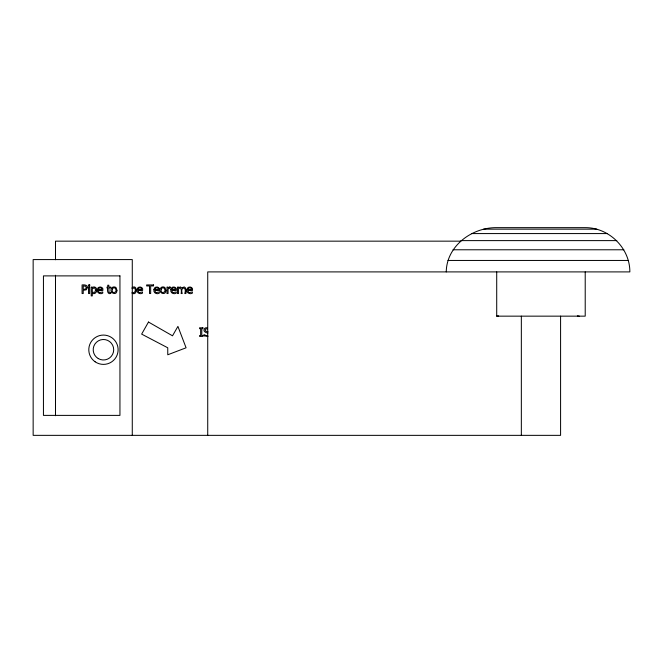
<?xml version="1.0" encoding="UTF-8"?>
<svg xmlns="http://www.w3.org/2000/svg" width="663" height="663" viewBox="0 0 663 663"><rect width="100%" height="100%" fill="white"/><g stroke="black" fill="none" stroke-linecap="round" stroke-linejoin="round"><path stroke-width="0.99" d="M446.249 271.905C446.589 245.907 472.056 227.318 496.711 227.649L585.214 227.649C608.957 227.484 629.974 248.07 629.85 271.905L207.726 271.905L207.726 435.351M132.053 287.759C137.44 283.54 137.846 296.378 132.053 293.212M132.053 288.67L134.133 287.974A1.152 1.152 0 0 1 134.904 288.546C136.172 290.51 134.548 293.933 132.053 292.325M207.776 335.362C206.251 336.92 203.151 332.685 203.873 335.901L208.008 336.365M169.537 287.137L168.062 288.04L168.062 287.087L166.977 287.087L166.977 293.535L168.062 293.535L168.062 288.952C169.098 288.513 171.932 287.568 169.537 287.137A2.113 2.113 0 0 1 170.399 287.12M496.711 271.905L496.711 316.152L498.593 315.936M483.65 229.158L596.766 229.158M471.476 233.575L607.532 233.575M461.025 240.611L616.781 240.611M460.727 241.158L55.493 241.158L55.493 259.755M453.011 249.777L623.866 249.777M447.973 260.451L628.325 260.451M496.711 316.152L585.214 316.152L585.214 271.905M207.536 327.696L205.679 327.837A2.743 2.743 0 0 0 204.395 328.74C202.687 331.251 205.837 332.859 207.95 333.025M207.594 328.715L205.621 329.014L205.124 330L205.77 331.152L208.016 331.79M577.365 315.878L579.288 316.152M560.583 316.152L560.583 435.351L33.15 435.351L33.15 259.581L132.277 259.581L132.277 435.351M521.342 316.152L521.342 435.351M55.493 275.244L55.493 415.726M96.632 290.137C96.955 292.449 94.436 294.695 92.306 293.212L92.306 295.913L91.221 295.913L91.221 287.087L92.306 287.087L92.306 287.759C94.088 285.736 97.113 287.667 96.632 290.137M116.937 290.311C117.019 296.759 107.92 292.325 111.972 287.8A2.569 2.569 0 0 1 113.448 286.963L114.682 286.963A2.544 2.544 0 0 1 116.149 287.8L116.937 290.311M165.866 290.311C165.941 296.759 156.841 292.325 160.894 287.8A2.569 2.569 0 0 1 162.369 286.963L163.612 286.963A2.544 2.544 0 0 1 165.079 287.8L165.866 290.311M97.362 289.598C96.483 292.789 100.237 294.762 102.765 293.145L102.765 291.96L99.657 292.59A1.79 1.79 0 0 1 98.729 291.811L98.414 290.419L102.881 290.419C103.975 286.416 97.56 285.645 97.362 289.598M137.117 289.598C136.23 292.789 139.992 294.762 142.512 293.145L142.512 291.96L139.404 292.59A1.79 1.79 0 0 1 138.484 291.811L138.161 290.419L142.636 290.419C143.73 286.416 137.316 285.645 137.117 289.598M153.94 289.598C153.062 292.789 156.816 294.762 159.344 293.145L159.344 291.96L156.228 292.59A1.79 1.79 0 0 1 155.308 291.811L154.993 290.419L159.46 290.419C160.554 286.416 154.139 285.645 153.94 289.598M170.847 289.598C169.968 292.789 173.723 294.762 176.25 293.145L176.25 291.96L173.142 292.59A1.79 1.79 0 0 1 172.214 291.811L171.899 290.419L176.366 290.419C177.46 286.416 171.046 285.645 170.847 289.598M187.007 289.598C186.129 292.789 189.883 294.762 192.403 293.145L192.403 291.96L189.295 292.59A1.79 1.79 0 0 1 188.375 291.811L188.06 290.419L192.527 290.419C193.621 286.416 187.206 285.645 187.007 289.598M87.508 287.527L86.273 289.822L83.223 290.328L83.223 293.535L82.079 293.535L82.079 284.933C84.044 284.725 87.549 284.725 87.508 287.527M112.412 289.217C110.688 294.521 118.404 292.839 115.362 288.446A1.459 1.459 0 0 0 114.459 287.883L113.663 287.883A1.467 1.467 0 0 0 112.751 288.446L112.412 289.217M161.333 289.217C159.609 294.521 167.333 292.839 164.291 288.446A1.459 1.459 0 0 0 163.388 287.883L162.592 287.883A1.467 1.467 0 0 0 161.681 288.446L161.333 289.217M95.505 290.261L94.784 292.342L92.306 292.325L92.306 288.67L94.378 287.974A1.152 1.152 0 0 1 95.157 288.546L95.505 290.261M86.323 287.56L85.519 289.085L83.223 289.358L83.223 285.919L85.701 286.25L86.323 287.56M98.572 288.869L98.414 289.59L101.829 289.59C102.143 287.609 99.193 287.154 98.572 288.869M138.327 288.869L138.161 289.59L141.575 289.59C141.89 287.609 138.94 287.154 138.327 288.869M155.15 288.869L154.993 289.59L158.407 289.59C158.714 287.609 155.772 287.154 155.15 288.869M172.057 288.869L171.899 289.59L175.314 289.59C175.629 287.609 172.678 287.154 172.057 288.869M188.217 288.869L188.06 289.59L191.466 289.59C191.781 287.609 188.839 287.154 188.217 288.869M148.479 322.044L141.65 334.119L167.756 347.793L167.756 354.78L186.079 347.793L177.916 326.395L172.521 335.818L148.479 322.044M182.491 287.535L182.002 288.024L180.319 286.905L178.554 287.8L178.554 287.087L177.469 287.087L177.469 293.535L178.554 293.535L178.554 288.72C181.662 285.852 181.604 291.877 181.123 293.535L182.209 293.535C179.83 286.441 187.331 286.176 184.786 293.535L185.872 293.535C186.742 291.513 186.112 284.883 182.491 287.535M110.762 292.499L108.981 292.308L108.831 287.982L110.829 287.982L110.829 287.087L108.831 287.087L108.831 285.231L107.746 285.231L107.746 287.087L107.008 287.087L107.008 287.982L107.746 287.982C107.133 290.121 107.414 294.853 110.829 293.477L110.762 292.499M119.945 275.891L43.443 275.891L43.443 415.386L119.945 415.386L119.945 275.891M89.704 284.883L88.461 284.883L88.461 286.002L89.704 286.002L89.704 284.883M153.551 284.933L146.639 284.933L146.639 285.952L149.523 285.952L149.523 293.535L150.667 293.535L150.667 285.952L153.551 285.952L153.551 284.933M89.621 287.087L88.535 287.087L88.535 293.535L89.621 293.535L89.621 287.087M202.895 327.812L199.555 327.812L199.555 328.691L200.649 328.691L200.649 335.536L199.555 335.536L199.555 336.414L202.895 336.414L202.895 335.536L201.792 335.536L201.792 328.691L202.895 328.691L202.895 327.812M95.141 361.807A14.661 14.661 0 0 0 118.072 350.901A14.661 14.661 0 0 0 97.154 336.497A14.661 14.661 0 0 0 95.141 361.807M98.265 358.575A10.252 10.252 0 0 0 113.704 349.807A10.252 10.252 0 0 0 98.397 340.823A10.252 10.252 0 0 0 98.265 358.575"/></g></svg>
